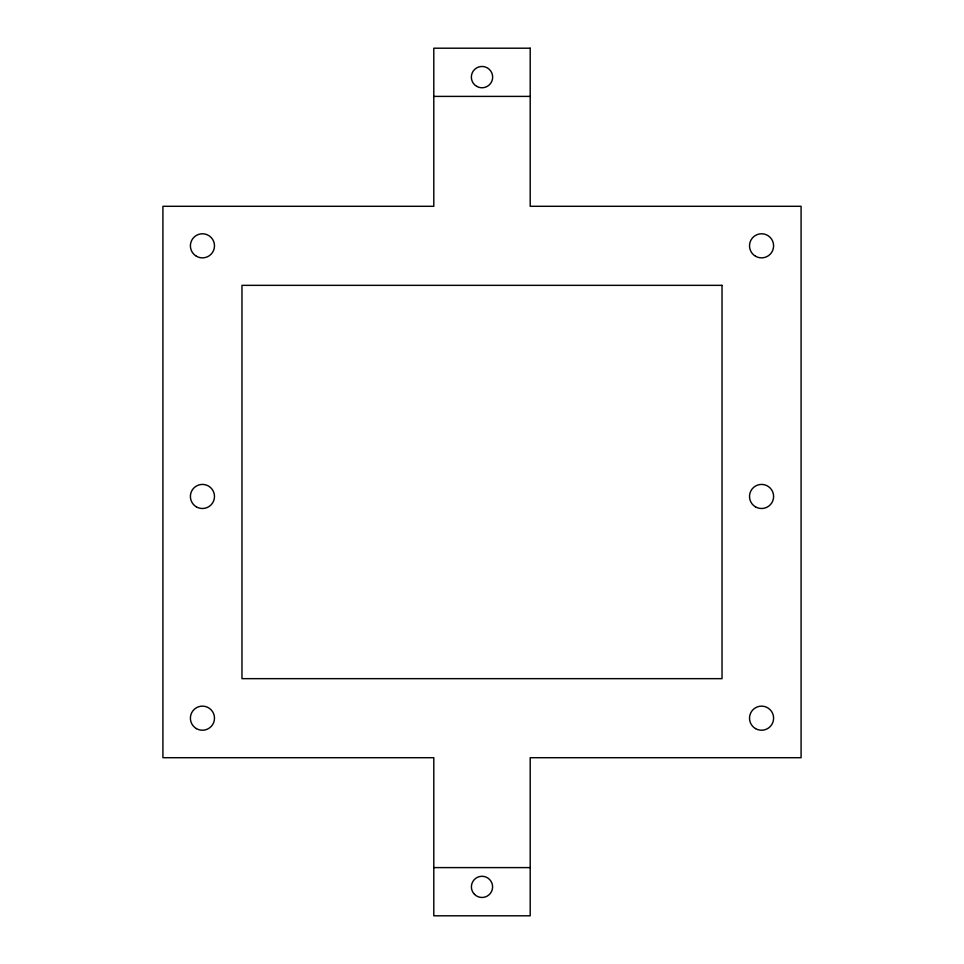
<?xml version="1.0" encoding="UTF-8"?>
<svg xmlns="http://www.w3.org/2000/svg" width="964" height="964" viewBox="0 0 964 964"><rect width="100%" height="100%" fill="white"/><g stroke="black" fill="none" stroke-linecap="round" stroke-linejoin="round"><path stroke-width="1.45" d="M433.8 96.4L530.2 96.4M433.8 867.6L530.2 867.6M530.2 48.2L433.8 48.2L433.8 206.296L162.916 206.296L162.916 757.704L433.8 757.704L433.8 915.8L530.2 915.8L530.2 757.704L801.084 757.704L801.084 206.296L530.2 206.296L530.2 48.2M722.036 285.344L241.964 285.344L241.964 678.656L722.036 678.656L722.036 285.344M474.505 894.375A10.604 10.604 0 0 0 492.243 889.627A10.604 10.604 0 0 0 479.253 876.638A10.604 10.604 0 0 0 474.505 894.375M476.674 86.35A10.664 10.664 0 0 0 492.664 77.12A10.664 10.664 0 0 0 476.674 67.89A10.664 10.664 0 0 0 476.674 86.35M755.535 728.615A12.05 12.05 0 0 0 773.61 718.18A12.05 12.05 0 0 0 755.535 707.745A12.05 12.05 0 0 0 755.535 728.615M196.415 728.615A12.05 12.05 0 0 0 214.49 718.18A12.05 12.05 0 0 0 196.415 707.745A12.05 12.05 0 0 0 196.415 728.615M196.415 256.255A12.05 12.05 0 0 0 214.49 245.82A12.05 12.05 0 0 0 196.415 235.385A12.05 12.05 0 0 0 196.415 256.255M755.535 256.255A12.05 12.05 0 0 0 773.61 245.82A12.05 12.05 0 0 0 755.535 235.385A12.05 12.05 0 0 0 755.535 256.255M755.535 506.895A12.05 12.05 0 0 0 773.61 496.46A12.05 12.05 0 0 0 755.535 486.025A12.05 12.05 0 0 0 755.535 506.895M196.415 506.895A12.05 12.05 0 0 0 214.49 496.46A12.05 12.05 0 0 0 196.415 486.025A12.05 12.05 0 0 0 196.415 506.895"/></g></svg>
